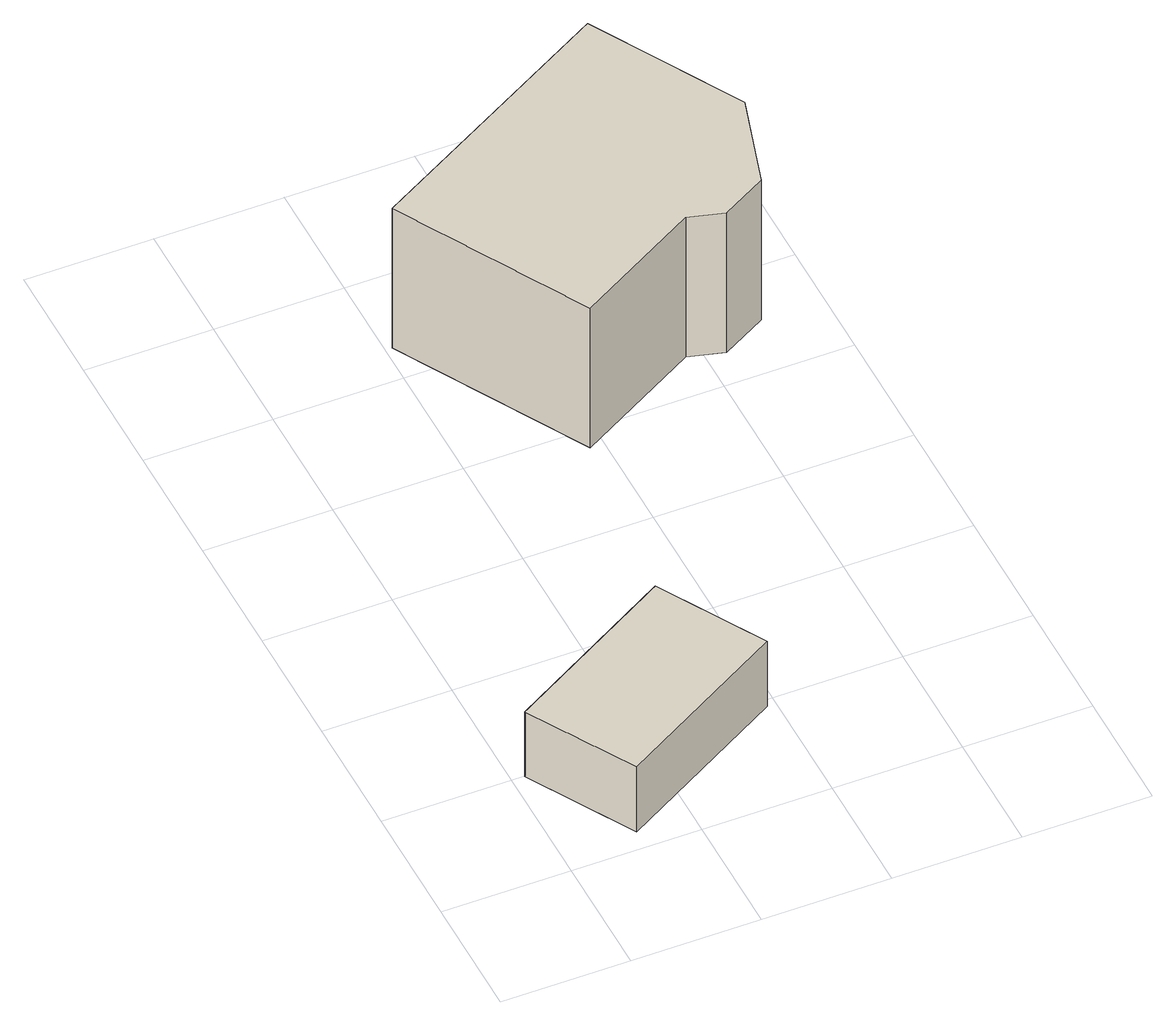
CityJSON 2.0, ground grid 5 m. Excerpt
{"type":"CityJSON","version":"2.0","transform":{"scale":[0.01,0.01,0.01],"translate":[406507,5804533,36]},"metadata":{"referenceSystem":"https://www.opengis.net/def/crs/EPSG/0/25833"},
"CityObjects":{
"building1":{"type":"Building","attributes":{"Gemeindeschluessel":"11000009","BezugspunktDach":"2200","function":"31001_2000","measuredHeight":3.14,"storeysAboveGround":1},"address":[{"country":"Germany","locality":"Berlin","thoroughfareNumber":"9 (1)","thoroughfareName":"Miersdorfer Straße"}],"geometry":[{"type":"Solid","lod":"1","boundaries":[[[[0,1,2,3]],[[4,5,6,7]],[[4,7,3,2]],[[5,4,2,1]],[[6,5,1,0]],[[7,6,0,3]]]]}]},
"building2":{"type":"Building","attributes":{"Gemeindeschluessel":"11000009","BezugspunktDach":"2200","function":"31001_1010","measuredHeight":6.72,"storeysAboveGround":1},"address":[{"country":"Germany","locality":"Berlin","thoroughfareNumber":"7A","thoroughfareName":"Miersdorfer Straße"}],"geometry":[{"type":"Solid","lod":"1","boundaries":[[[[8,9,10,11,12,13,14,15]],[[16,17,18,19,20,21,22,23]],[[16,23,15,14]],[[17,16,14,13]],[[18,17,13,12]],[[19,18,12,11]],[[20,19,11,10]],[[21,20,10,9]],[[22,21,9,8]],[[23,22,8,15]]]]}]}
},
"vertices":[
[257,10,416],[934,398,416],[695,814,416],[18,426,416],[695,814,103],[934,398,103],[257,10,103],[18,426,103],
[946,1910,701],[1439,2189,701],[1579,2151,701],[1757,2250,701],[1796,2387,701],[1867,2632,701],[1534,3221,701],[527,2656,701],[1534,3221,28],[1867,2632,28],[1796,2387,28],[1757,2250,28],[1579,2151,28],[1439,2189,28],[946,1910,28],[527,2656,28]
]}
